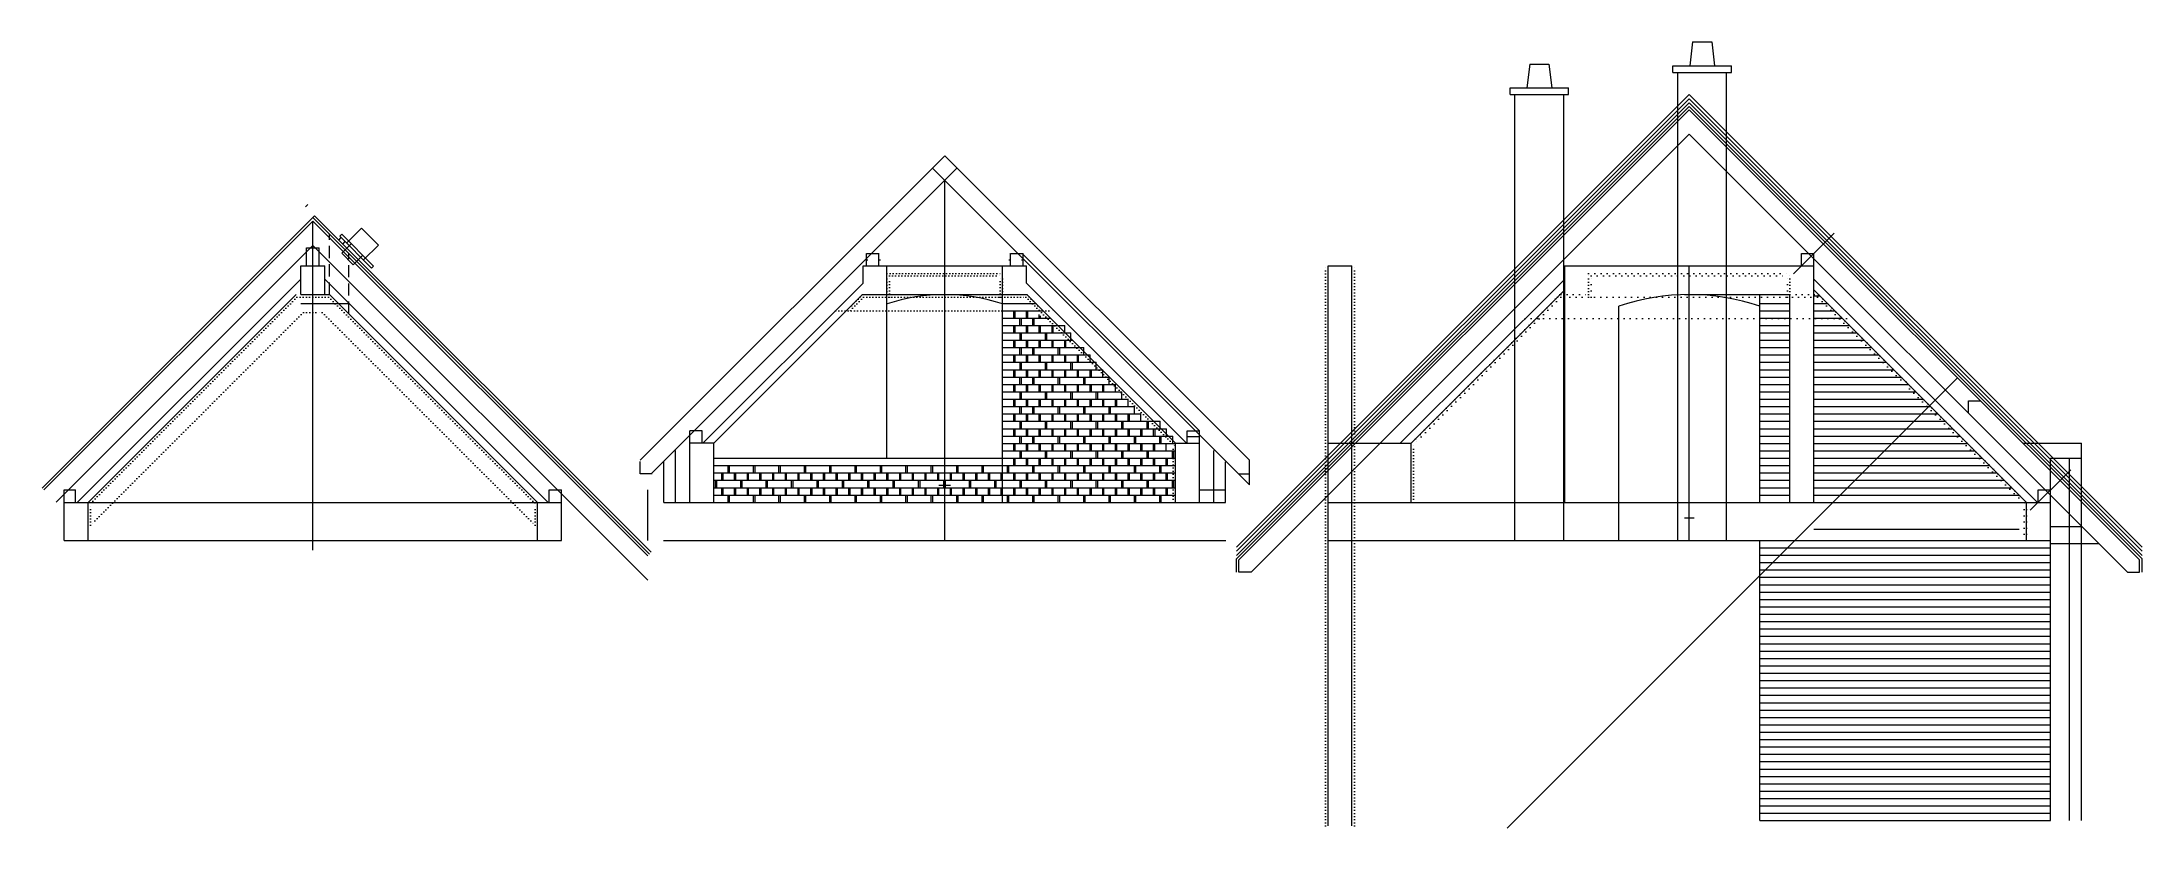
# Model space of a CAD drawing. Extents: x -1342 to 850, y 454 to 1275.
import ezdxf

# ---------------------------------------------------------------- set-up
doc = ezdxf.new("R2010")
doc.units = 0
for name, pattern in [('DASHED', [19.05, 12.7, -6.35]), ('DOT', [6.35, 0, -6.35]), ('DOT2', [3.175, 0, -3.175])]:
    doc.linetypes.add(name, pattern=pattern)
doc.layers.get('0').update_dxf_attribs({"linetype": 'CONTINUOUS', "lineweight": 0})
for name, color, linetype, lineweight in [('kominy', 1, 'CONTINUOUS', 13), ('osie', 3, 'CONTINUOUS', 0), ('poln-drew', 11, 'CONTINUOUS', 0), ('polnocny', 7, 'CONTINUOUS', 0), ('poludniowy', 7, 'CONTINUOUS', 0), ('szalunek', 2, 'DOT2', 0)]:
    doc.layers.add(name, color=color, linetype=linetype, lineweight=lineweight)

msp = doc.modelspace()

# ---------------------------------------------------------------- linework, layer by layer
for p, q in [((507, 794), (507, 1054)), ((-485.3, 1041), (-314.8, 1041)), ((0, 456.2), (0, 1041)), ((247, 1041), (507, 1041)), ((247, 794), (247, 1041)), ((247, 1027.3), (75.4, 855.8)), ((247, 1016), (86.7, 855.8)), ((372, 1011), (482, 1011)), ((450.5, 794), (450.5, 1011)), ((482, 794), (482, 1011)), ((507, 1027.3), (740.3, 794)), ((507, 1016), (729, 794)), ((507, 1009.6), (513.4, 1009.6)), ((303.5, 754), (303.5, 999.1)), ((450.5, 1001.9), (482, 1001.9)), ((450.5, 994.2), (482, 994.2)), ((450.5, 986.5), (482, 986.5)), ((507, 1001.9), (521.1, 1001.9)), ((507, 994.2), (528.8, 994.2)), ((507, 986.5), (536.5, 986.5)), ((450.5, 978.8), (482, 978.8)), ((450.5, 971.1), (482, 971.1)), ((507, 978.8), (544.2, 978.8)), ((507, 971.1), (551.9, 971.1)), ((450.5, 963.4), (482, 963.4)), ((450.5, 955.7), (482, 955.7)), ((507, 963.4), (559.6, 963.4)), ((507, 955.7), (567.3, 955.7)), ((450.5, 940.3), (482, 940.3)), ((450.5, 932.6), (482, 932.6)), ((450.5, 924.9), (482, 924.9)), ((507, 940.3), (582.7, 940.3)), ((507, 932.6), (590.4, 932.6)), ((507, 924.9), (598.1, 924.9)), ((450.5, 917.2), (482, 917.2)), ((450.5, 909.5), (482, 909.5)), ((450.5, 901.8), (482, 901.8)), ((507, 917.2), (605.8, 917.2)), ((507, 909.5), (613.5, 909.5)), ((507, 901.8), (621.2, 901.8)), ((450.5, 894.1), (482, 894.1)), ((450.5, 886.4), (482, 886.4)), ((450.5, 878.7), (482, 878.7)), ((507, 894.1), (628.9, 894.1)), ((507, 886.4), (636.6, 886.4)), ((507, 878.7), (644.3, 878.7)), ((450.5, 863.3), (482, 863.3)), ((450.5, 855.6), (482, 855.6)), ((507, 863.3), (659.7, 863.3)), ((507, 855.6), (667.4, 855.6)), ((450.5, 847.9), (482, 847.9)), ((450.5, 840.2), (482, 840.2)), ((507, 847.9), (675.1, 847.9)), ((507, 840.2), (682.8, 840.2)), ((754, 461.7), (754, 840.2)), ((450.5, 832.5), (482, 832.5)), ((450.5, 824.8), (482, 824.8)), ((450.5, 817.1), (482, 817.1)), ((507, 832.5), (690.5, 832.5)), ((507, 824.8), (698.2, 824.8)), ((507, 817.1), (705.9, 817.1)), ((0, 794), (754, 794)), ((450.5, 809.4), (482, 809.4)), ((450.5, 801.7), (482, 801.7)), ((507, 809.4), (713.6, 809.4)), ((507, 801.7), (721.3, 801.7)), ((729, 754.3), (729, 794)), ((372, 777.9), (382, 777.9)), ((-693.5, 754.3), (-106.5, 754.3)), ((0, 754.3), (754, 754.3)), ((450.5, 461.7), (450.5, 754)), ((450.5, 746.6), (754, 746.6)), ((507, 766.2), (721.3, 766.2)), ((450.5, 738.9), (754, 738.9)), ((450.5, 731.2), (754, 731.2)), ((450.5, 723.5), (754, 723.5)), ((450.5, 715.8), (754, 715.8)), ((450.5, 708.1), (754, 708.1)), ((450.5, 700.4), (754, 700.4)), ((450.5, 685), (754, 685)), ((450.5, 677.3), (754, 677.3)), ((450.5, 669.6), (754, 669.6)), ((450.5, 661.9), (754, 661.9)), ((450.5, 654.2), (754, 654.2)), ((450.5, 646.5), (754, 646.5)), ((450.5, 638.8), (754, 638.8)), ((450.5, 631.1), (754, 631.1)), ((450.5, 623.4), (754, 623.4)), ((450.5, 608), (754, 608)), ((450.5, 600.3), (754, 600.3)), ((450.5, 592.6), (754, 592.6)), ((450.5, 584.9), (754, 584.9)), ((450.5, 577.2), (754, 577.2)), ((450.5, 569.5), (754, 569.5)), ((450.5, 561.8), (754, 561.8)), ((450.5, 554.1), (754, 554.1)), ((450.5, 546.4), (754, 546.4)), ((450.5, 531), (754, 531)), ((450.5, 523.3), (754, 523.3)), ((450.5, 515.6), (754, 515.6)), ((450.5, 507.9), (754, 507.9)), ((450.5, 500.2), (754, 500.2)), ((450.5, 492.5), (754, 492.5)), ((450.5, 484.8), (754, 484.8)), ((450.5, 477.1), (754, 477.1)), ((450.5, 469.4), (754, 469.4))]:
    msp.add_line(p, q)
at = {"color": 4}
for p, q in [((450.5, 948), (482, 948)), ((507, 948), (575, 948)), ((450.5, 871), (482, 871)), ((507, 871), (652, 871)), ((450.5, 692.7), (754, 692.7)), ((450.5, 615.7), (754, 615.7)), ((450.5, 538.7), (754, 538.7)), ((450.5, 461.7), (754, 461.7))]:
    msp.add_line(p, q, dxfattribs=at)
msp.add_arc((377, 777.9), 233.1, 71.6227, 108.3773)
at = {"layer": 'kominy'}
for p, q in [((380.5, 1274.8), (377.5, 1249.8)), ((380.5, 1274.8), (400.5, 1274.8)), ((400.5, 1274.8), (403.5, 1249.8)), ((210.5, 1251.8), (207.5, 1226.8)), ((210.5, 1251.8), (230.5, 1251.8)), ((230.5, 1251.8), (233.5, 1226.8)), ((360, 1242.8), (360, 1249.8)), ((360, 1249.8), (421, 1249.8)), ((421, 1242.8), (421, 1249.8)), ((360, 1242.8), (421, 1242.8)), ((365, 754), (365, 1242.8)), ((416, 754), (416, 1242.8)), ((190, 1219.8), (190, 1226.8)), ((190, 1226.8), (251, 1226.8)), ((190, 1219.8), (251, 1219.8)), ((195, 754), (195, 1219.8)), ((246, 754), (246, 1219.8)), ((251, 1219.8), (251, 1226.8))]:
    msp.add_line(p, q, dxfattribs=at)
at = {"layer": 'osie'}
for p, q in [((-400, 754.3), (-400, 1130.5)), ((-1059.5, 744), (-1059.5, 1087.7)), ((485.8, 1032.8), (528.2, 1075.2)), ((-319.3, 1054), (-134, 868.8)), ((377, 754), (377, 1041)), ((732.8, 785.8), (775.2, 828.2)), ((-710, 754.3), (-710, 807)), ((-134, 807), (-107, 807))]:
    msp.add_line(p, q, dxfattribs=at)
at = {"layer": 'poln-drew'}
for p, q in [((-718, 824), (-718, 836.7)), ((-82, 812.5), (-82, 838)), ((-705.3, 824), (-718, 824)), ((-93.5, 824), (-82, 824))]:
    msp.add_line(p, q, dxfattribs=at)
at = {"layer": 'polnocny'}
for p, q in [((-1067.1, 1102.7), (-1064.6, 1105.1)), ((-1057.7, 1093.3), (-1342.1, 808.9)), ((-1059.5, 1087.7), (-1340.2, 807)), ((-1059.5, 1091.5), (-708.1, 740.1)), ((-1059.5, 1087.7), (-710, 738.2)), ((-1057.7, 1093.3), (-706.3, 741.9)), ((-1031.4, 1071.9), (-1029.3, 1074)), ((-1029.3, 1074), (-996, 1040.8)), ((-1024.3, 1064.8), (-1008.8, 1080.4)), ((-1008.8, 1080.4), (-991.1, 1062.7)), ((-1059.5, 1062.3), (-1327.5, 794.3)), ((-1066, 1060), (-1053, 1060)), ((-1066, 1041), (-1066, 1060)), ((-1059.5, 1062.3), (-710, 712.8)), ((-1053, 1041), (-1053, 1060)), ((-1032.5, 1068), (-1030, 1070.5)), ((-1031.4, 1071.9), (-998.2, 1038.7)), ((-1029.3, 1054.2), (-1019.4, 1064.1)), ((-1029.3, 1054.2), (-1017.3, 1042.2)), ((-1028.2, 1063.8), (-1025.7, 1066.3)), ((-1017.3, 1042.2), (-1007.4, 1052.1)), ((-1006.6, 1047.2), (-991.1, 1062.7)), ((-481.8, 1054), (-468.8, 1054)), ((-331.3, 1054), (-318.3, 1054)), ((494, 1054), (507, 1054)), ((494, 1041), (494, 1054)), ((-1072, 1041), (-1047, 1041)), ((-1072, 1011), (-1072, 1041)), ((-1047, 1011), (-1047, 1041)), ((-998.2, 1038.7), (-996, 1040.8)), ((-1072, 1027.3), (-1305.3, 794)), ((-1077, 1011), (-1294, 794)), ((-1072, 1011), (-1042, 1011)), ((-1047, 1027.3), (-813.7, 794)), ((-1042, 1011), (-825, 794)), ((668.3, 887.3), (668.3, 900)), ((668.3, 900), (681, 900)), ((-653, 868.8), (-666, 868.8)), ((-653, 855.8), (-653, 868.8)), ((-147, 855.8), (-147, 868.8)), ((-693, 794), (-693, 836.3)), ((-107, 794), (-107, 836.3)), ((-1319, 754.3), (-1319, 807)), ((-1319, 807), (-1307, 807)), ((-1319, 794), (-800, 794)), ((-1307, 794), (-1307, 807)), ((-1294, 754.3), (-1294, 794)), ((-825, 754.3), (-825, 794)), ((-813, 807), (-800, 807)), ((-813, 794), (-813, 807)), ((-800, 754.3), (-800, 807)), ((741, 807), (754, 807)), ((741, 794), (741, 807)), ((754, 769), (786.5, 769)), ((-1319, 754.3), (-800, 754.3)), ((754, 751), (804.5, 751)), ((-95.5, 721.3), (-95.5, 735)), ((-93, 721.3), (-93, 734)), ((847, 721.3), (847, 734)), ((849.5, 721.3), (849.5, 735)), ((-80.3, 721.3), (-93, 721.3)), ((834.3, 721.3), (847, 721.3))]:
    msp.add_line(p, q, dxfattribs=at)
at = {"layer": 'polnocny', "linetype": 'DASHED'}
for p, q in [((-1042, 1011), (-1042, 1074)), ((-1022, 991), (-1022, 1054))]:
    msp.add_line(p, q, dxfattribs=at)
at = {"layer": 'poludniowy'}
for p, q in [((377, 1219.8), (-95.5, 747.3)), ((377, 1215.6), (-95.5, 743.1)), ((377, 1211.1), (-95.5, 738.6)), ((377, 1207.5), (-95.5, 735)), ((377, 1219.8), (849.5, 747.3)), ((377, 1215.6), (849.5, 743.1)), ((377, 1211.1), (849.5, 738.6)), ((377, 1207.5), (849.5, 735)), ((377, 1204), (-93, 734)), ((377, 1204), (847, 734)), ((377, 1178.5), (-80.3, 721.3)), ((377, 1178.5), (834.3, 721.3)), ((-400, 1156), (-718, 838)), ((-387.3, 1143.2), (-706.5, 824)), ((-412.7, 1143.2), (-82, 812.5)), ((-400, 1156), (-82, 838)), ((-481.8, 1041), (-481.8, 1054)), ((-468.8, 1041), (-468.8, 1054)), ((-331.3, 1041), (-331.3, 1054)), ((-318.3, 1041), (-318.3, 1054)), ((-485.3, 1022.8), (-485.3, 1041)), ((-460.3, 840.2), (-460.3, 1041)), ((-339.8, 794), (-339.8, 1041)), ((-314.8, 1022.8), (-314.8, 1041)), ((0, 1041), (25, 1041)), ((25, 456.2), (25, 1041)), ((-485.3, 1022.8), (-652.3, 855.8)), ((-485.8, 1011), (-641, 855.8)), ((-485.8, 1011), (-314.3, 1011)), ((-314.8, 1022.8), (-147.7, 855.8)), ((-314.3, 1011), (-159, 855.8)), ((-1072, 1001.9), (-1021.6, 1001.9)), ((-339.8, 1001.9), (-305.2, 1001.9)), ((-339.8, 994.2), (-297.5, 994.2)), ((-339.8, 986.5), (-289.8, 986.5)), ((-327.8, 986.5), (-327.8, 994.2)), ((-326.5, 986.5), (-326.5, 994.2)), ((-321.5, 978.8), (-321.5, 986.5)), ((-320, 978.8), (-320, 986.5)), ((-314.5, 986.5), (-314.5, 994.2)), ((-313.3, 986.5), (-313.3, 994.2)), ((-308, 978.8), (-308, 986.5)), ((-306.5, 978.8), (-306.5, 986.5)), ((-301.3, 986.5), (-301.3, 990.3)), ((-300, 986.5), (-300, 989)), ((-339.8, 978.8), (-274.8, 978.8)), ((-339.8, 971.1), (-268.3, 971.1)), ((-327.8, 971.1), (-327.8, 978.8)), ((-326.5, 971.1), (-326.5, 978.8)), ((-321.3, 963.4), (-321.3, 971.1)), ((-319.8, 963.4), (-319.8, 971.1)), ((-314.5, 971.1), (-314.5, 978.8)), ((-313.3, 971.1), (-313.3, 978.8)), ((-301.3, 971.1), (-301.3, 978.8)), ((-300, 971.1), (-300, 978.8)), ((-294.8, 963.4), (-294.8, 971.1)), ((-293.3, 963.4), (-293.3, 971.1)), ((-288, 971.1), (-288, 978.8)), ((-286.8, 971.1), (-286.8, 978.8)), ((-274.8, 971.1), (-274.8, 978.8)), ((-268.3, 963.4), (-268.3, 971.1)), ((-339.8, 963.4), (-266.7, 963.4)), ((-339.8, 955.7), (-255, 955.7)), ((-339.8, 948), (-248.3, 948)), ((-327.8, 955.7), (-327.8, 963.4)), ((-327.8, 940.3), (-327.8, 948)), ((-326.5, 955.7), (-326.5, 963.4)), ((-326.5, 940.3), (-326.5, 948)), ((-321.5, 948), (-321.5, 955.7)), ((-320, 948), (-320, 955.7)), ((-314.5, 955.7), (-314.5, 963.4)), ((-314.5, 940.3), (-314.5, 948)), ((-313.3, 955.7), (-313.3, 963.4)), ((-313.3, 940.3), (-313.3, 948)), ((-308, 948), (-308, 955.7)), ((-306.5, 948), (-306.5, 955.7)), ((-301.3, 955.7), (-301.3, 963.4)), ((-301.3, 940.3), (-301.3, 948)), ((-300, 955.7), (-300, 963.4)), ((-300, 940.3), (-300, 948)), ((-288, 955.7), (-288, 963.4)), ((-288, 940.3), (-288, 948)), ((-286.8, 955.7), (-286.8, 963.4)), ((-286.8, 940.3), (-286.8, 948)), ((-281.5, 948), (-281.5, 955.7)), ((-280, 948), (-280, 955.7)), ((-274.8, 955.7), (-274.8, 963.4)), ((-274.8, 940.3), (-274.8, 948)), ((-273.5, 955.7), (-273.5, 962.5)), ((-273.5, 940.3), (-273.5, 948)), ((-261.5, 940.3), (-261.5, 948)), ((-260.3, 940.3), (-260.3, 948)), ((-255, 948), (-255, 955.7)), ((-248.3, 940.3), (-248.3, 948)), ((-339.8, 940.3), (-241.8, 940.3)), ((-339.8, 932.6), (-235, 932.6)), ((-339.8, 924.9), (-228.5, 924.9)), ((-327.8, 924.9), (-327.8, 932.6)), ((-326.5, 924.9), (-326.5, 932.6)), ((-321.5, 917.2), (-321.5, 924.9)), ((-321.3, 932.6), (-321.3, 940.3)), ((-320, 917.2), (-320, 924.9)), ((-319.8, 932.6), (-319.8, 940.3)), ((-314.5, 924.9), (-314.5, 932.6)), ((-313.3, 924.9), (-313.3, 932.6)), ((-308, 917.2), (-308, 924.9)), ((-306.5, 917.2), (-306.5, 924.9)), ((-301.3, 924.9), (-301.3, 932.6)), ((-300, 924.9), (-300, 932.6)), ((-294.8, 932.6), (-294.8, 940.3)), ((-293.3, 932.6), (-293.3, 940.3)), ((-288, 924.9), (-288, 932.6)), ((-286.8, 924.9), (-286.8, 932.6)), ((-281.5, 917.2), (-281.5, 924.9)), ((-280, 917.2), (-280, 924.9)), ((-274.8, 924.9), (-274.8, 932.6)), ((-273.5, 924.9), (-273.5, 932.6)), ((-268.3, 932.6), (-268.3, 940.3)), ((-266.8, 932.6), (-266.8, 940.3)), ((-261.5, 924.9), (-261.5, 932.6)), ((-260.3, 924.9), (-260.3, 932.6)), ((-255, 917.2), (-255, 924.9)), ((-253.5, 917.2), (-253.5, 924.9)), ((-248.3, 924.9), (-248.3, 932.6)), ((-247, 924.9), (-247, 932.6)), ((-241.8, 932.6), (-241.8, 940.3)), ((-235, 924.9), (-235, 932.6)), ((-228.5, 917.2), (-228.5, 924.9)), ((657, 924), (187, 454)), ((-339.8, 917.2), (-221.8, 917.2)), ((-339.8, 909.5), (-215.3, 909.5)), ((-339.8, 901.8), (-208.5, 901.8)), ((-327.8, 909.5), (-327.8, 917.2)), ((-327.8, 894.1), (-327.8, 901.8)), ((-326.5, 909.5), (-326.5, 917.2)), ((-326.5, 894.1), (-326.5, 901.8)), ((-321.3, 901.8), (-321.3, 909.5)), ((-319.8, 901.8), (-319.8, 909.5)), ((-314.5, 909.5), (-314.5, 917.2)), ((-314.5, 894.1), (-314.5, 901.8)), ((-313.3, 909.5), (-313.3, 917.2)), ((-313.3, 894.1), (-313.3, 901.8)), ((-301.3, 909.5), (-301.3, 917.2)), ((-301.3, 894.1), (-301.3, 901.8)), ((-300, 909.5), (-300, 917.2)), ((-300, 894.1), (-300, 901.8)), ((-294.8, 901.8), (-294.8, 909.5)), ((-293.3, 901.8), (-293.3, 909.5)), ((-288, 909.5), (-288, 917.2)), ((-288, 894.1), (-288, 901.8)), ((-286.8, 909.5), (-286.8, 917.2)), ((-286.8, 894.1), (-286.8, 901.8)), ((-274.8, 909.5), (-274.8, 917.2)), ((-274.8, 894.1), (-274.8, 901.8)), ((-273.5, 909.5), (-273.5, 917.2)), ((-273.5, 894.1), (-273.5, 901.8)), ((-268.3, 901.8), (-268.3, 909.5)), ((-266.8, 901.8), (-266.8, 909.5)), ((-261.5, 909.5), (-261.5, 917.2)), ((-261.5, 894.1), (-261.5, 901.8)), ((-260.3, 909.5), (-260.3, 917.2)), ((-260.3, 894.1), (-260.3, 901.8)), ((-248.3, 909.5), (-248.3, 917.2)), ((-248.3, 894.1), (-248.3, 901.8)), ((-247, 909.5), (-247, 917.2)), ((-247, 894.1), (-247, 901.8)), ((-241.8, 901.8), (-241.8, 909.5)), ((-240.3, 901.8), (-240.3, 909.5)), ((-235, 909.5), (-235, 917.2)), ((-235, 894.1), (-235, 901.8)), ((-233.8, 909.5), (-233.8, 917.2)), ((-233.8, 894.1), (-233.8, 901.8)), ((-221.8, 909.5), (-221.8, 917.2)), ((-221.8, 894.1), (-221.8, 901.8)), ((-220.5, 894.1), (-220.5, 901.8)), ((-215.3, 901.8), (-215.3, 909.5)), ((-208.5, 894.1), (-208.5, 901.8)), ((-339.8, 894.1), (-202, 894.1)), ((-339.8, 886.4), (-195.3, 886.4)), ((-339.8, 878.7), (-175.3, 878.7)), ((-327.8, 878.7), (-327.8, 886.4)), ((-326.5, 878.7), (-326.5, 886.4)), ((-321.5, 886.4), (-321.5, 894.1)), ((-321.3, 871), (-321.3, 878.7)), ((-320, 886.4), (-320, 894.1)), ((-319.8, 871), (-319.8, 878.7)), ((-314.5, 878.7), (-314.5, 886.4)), ((-313.3, 878.7), (-313.3, 886.4)), ((-308, 886.4), (-308, 894.1)), ((-306.5, 886.4), (-306.5, 894.1)), ((-301.3, 878.7), (-301.3, 886.4)), ((-300, 878.7), (-300, 886.4)), ((-294.8, 871), (-294.8, 878.7)), ((-293.3, 871), (-293.3, 878.7)), ((-288, 878.7), (-288, 886.4)), ((-286.8, 878.7), (-286.8, 886.4)), ((-281.5, 886.4), (-281.5, 894.1)), ((-280, 886.4), (-280, 894.1)), ((-274.8, 878.7), (-274.8, 886.4)), ((-273.5, 878.7), (-273.5, 886.4)), ((-268.3, 871), (-268.3, 878.7)), ((-266.8, 871), (-266.8, 878.7)), ((-261.5, 878.7), (-261.5, 886.4)), ((-260.3, 878.7), (-260.3, 886.4)), ((-255, 886.4), (-255, 894.1)), ((-253.5, 886.4), (-253.5, 894.1)), ((-248.3, 878.7), (-248.3, 886.4)), ((-247, 878.7), (-247, 886.4)), ((-241.8, 871), (-241.8, 878.7)), ((-240.3, 871), (-240.3, 878.7)), ((-235, 878.7), (-235, 886.4)), ((-233.8, 878.7), (-233.8, 886.4)), ((-228.5, 886.4), (-228.5, 894.1)), ((-227, 886.4), (-227, 894.1)), ((-221.8, 878.7), (-221.8, 886.4)), ((-220.5, 878.7), (-220.5, 886.4)), ((-215.3, 871), (-215.3, 878.7)), ((-213.8, 871), (-213.8, 878.7)), ((-208.5, 878.7), (-208.5, 886.4)), ((-207.3, 878.7), (-207.3, 886.4)), ((-202, 886.4), (-202, 894.1)), ((-195.3, 878.7), (-195.3, 886.4)), ((-188.8, 871), (-188.8, 878.7)), ((-187.3, 871), (-187.3, 878.7)), ((-175.3, 871), (-175.3, 878.7)), ((-666, 794), (-666, 868.8)), ((-641, 855.8), (-666, 855.8)), ((-641, 794), (-641, 855.6)), ((-339.8, 871), (-168.5, 871)), ((-339.8, 863.3), (-162, 863.3)), ((-339.8, 855.6), (-159, 855.6)), ((-327.8, 863.3), (-327.8, 871)), ((-327.8, 847.9), (-327.8, 855.6)), ((-326.5, 863.3), (-326.5, 871)), ((-326.5, 847.9), (-326.5, 855.6)), ((-321.5, 855.6), (-321.5, 863.3)), ((-320, 855.6), (-320, 863.3)), ((-314.5, 863.3), (-314.5, 871)), ((-314.5, 847.9), (-314.5, 855.6)), ((-313.3, 863.3), (-313.3, 871)), ((-313.3, 847.9), (-313.3, 855.6)), ((-308, 855.6), (-308, 863.3)), ((-306.5, 855.6), (-306.5, 863.3)), ((-301.3, 863.3), (-301.3, 871)), ((-301.3, 847.9), (-301.3, 855.6)), ((-300, 863.3), (-300, 871)), ((-300, 847.9), (-300, 855.6)), ((-288, 863.3), (-288, 871)), ((-288, 847.9), (-288, 855.6)), ((-286.8, 863.3), (-286.8, 871)), ((-286.8, 847.9), (-286.8, 855.6)), ((-281.5, 855.6), (-281.5, 863.3)), ((-280, 855.6), (-280, 863.3)), ((-274.8, 863.3), (-274.8, 871)), ((-274.8, 847.9), (-274.8, 855.6)), ((-273.5, 863.3), (-273.5, 871)), ((-273.5, 847.9), (-273.5, 855.6)), ((-261.5, 863.3), (-261.5, 871)), ((-261.5, 847.9), (-261.5, 855.6)), ((-260.3, 863.3), (-260.3, 871)), ((-260.3, 847.9), (-260.3, 855.6)), ((-255, 855.6), (-255, 863.3)), ((-253.5, 855.6), (-253.5, 863.3)), ((-248.3, 863.3), (-248.3, 871)), ((-248.3, 847.9), (-248.3, 855.6)), ((-247, 863.3), (-247, 871)), ((-247, 847.9), (-247, 855.6)), ((-235, 863.3), (-235, 871)), ((-235, 847.9), (-235, 855.6)), ((-233.8, 863.3), (-233.8, 871)), ((-233.8, 847.9), (-233.8, 855.6)), ((-228.5, 855.6), (-228.5, 863.3)), ((-227, 855.6), (-227, 863.3)), ((-221.8, 863.3), (-221.8, 871)), ((-221.8, 847.9), (-221.8, 855.6)), ((-220.5, 863.3), (-220.5, 871)), ((-220.5, 847.9), (-220.5, 855.6)), ((-208.5, 863.3), (-208.5, 871)), ((-208.5, 847.9), (-208.5, 855.6)), ((-207.3, 863.3), (-207.3, 871)), ((-207.3, 847.9), (-207.3, 855.6)), ((-202, 855.6), (-202, 863.3)), ((-200.5, 855.6), (-200.5, 863.3)), ((-195.3, 863.3), (-195.3, 871)), ((-195.3, 847.9), (-195.3, 855.6)), ((-194, 863.3), (-194, 871)), ((-194, 847.9), (-194, 855.6)), ((-182, 863.3), (-182, 871)), ((-182, 847.9), (-182, 855.6)), ((-180.8, 847.9), (-180.8, 855.6)), ((-180.5, 863.3), (-180.5, 871)), ((-175.5, 855.6), (-175.5, 863.3)), ((-174, 855.6), (-174, 863.3)), ((-168.8, 847.9), (-168.8, 855.6)), ((-168.5, 863.3), (-168.5, 871)), ((-162, 855.6), (-162, 863.3)), ((-159, 794), (-159, 855.8)), ((-159, 855.8), (-134, 855.8)), ((-147, 868.8), (-134, 868.8)), ((-147, 863), (-134, 863)), ((-134, 794), (-134, 868.8)), ((0, 855.8), (86.7, 855.8)), ((86.7, 794), (86.7, 855.8)), ((725.2, 855.8), (786.5, 855.8)), ((786.5, 461.7), (786.5, 855.8)), ((-681, 794), (-681, 848.3)), ((-666, 794), (-666, 844)), ((-641, 840.2), (-159, 840.2)), ((-339.8, 847.9), (-159, 847.9)), ((-327.8, 832.5), (-327.8, 840.2)), ((-326.5, 832.5), (-326.5, 840.2)), ((-321.3, 840.2), (-321.3, 847.9)), ((-319.8, 840.2), (-319.8, 847.9)), ((-314.5, 832.5), (-314.5, 840.2)), ((-313.3, 832.5), (-313.3, 840.2)), ((-301.3, 832.5), (-301.3, 840.2)), ((-300, 832.5), (-300, 840.2)), ((-294.8, 840.2), (-294.8, 847.9)), ((-293.3, 840.2), (-293.3, 847.9)), ((-288, 832.5), (-288, 840.2)), ((-286.8, 832.5), (-286.8, 840.2)), ((-274.8, 832.5), (-274.8, 840.2)), ((-273.5, 832.5), (-273.5, 840.2)), ((-268.3, 840.2), (-268.3, 847.9)), ((-266.8, 840.2), (-266.8, 847.9)), ((-261.5, 832.5), (-261.5, 840.2)), ((-260.3, 832.5), (-260.3, 840.2)), ((-248.3, 832.5), (-248.3, 840.2)), ((-247, 832.5), (-247, 840.2)), ((-241.8, 840.2), (-241.8, 847.9)), ((-240.3, 840.2), (-240.3, 847.9)), ((-235, 832.5), (-235, 840.2)), ((-233.8, 832.5), (-233.8, 840.2)), ((-221.8, 832.5), (-221.8, 840.2)), ((-220.5, 832.5), (-220.5, 840.2)), ((-215.3, 840.2), (-215.3, 847.9)), ((-213.8, 840.2), (-213.8, 847.9)), ((-208.5, 832.5), (-208.5, 840.2)), ((-207.3, 832.5), (-207.3, 840.2)), ((-195.3, 832.5), (-195.3, 840.2)), ((-194, 832.5), (-194, 840.2)), ((-188.8, 840.2), (-188.8, 847.9)), ((-187.3, 840.2), (-187.3, 847.9)), ((-182, 832.5), (-182, 840.2)), ((-180.8, 832.5), (-180.8, 840.2)), ((-168.8, 832.5), (-168.8, 840.2)), ((-167.5, 832.5), (-167.5, 840.2)), ((-162.3, 840.2), (-162.3, 847.9)), ((-160.8, 840.2), (-160.8, 847.9)), ((-119, 794), (-119, 848.3)), ((754, 840.2), (786.5, 840.2)), ((774, 461.7), (774, 840.2)), ((-641, 832.5), (-159, 832.5)), ((-641, 824.8), (-159, 824.8)), ((-641, 817.1), (-159, 817.1)), ((-639.3, 809.4), (-639.3, 817.1)), ((-637.8, 809.4), (-637.8, 817.1)), ((-632.5, 817.1), (-632.5, 824.8)), ((-631.3, 817.1), (-631.3, 824.8)), ((-626, 824.8), (-626, 832.5)), ((-624.5, 824.8), (-624.5, 832.5)), ((-619.3, 817.1), (-619.3, 824.8)), ((-618, 817.1), (-618, 824.8)), ((-612.8, 809.4), (-612.8, 817.1)), ((-611.3, 809.4), (-611.3, 817.1)), ((-606, 817.1), (-606, 824.8)), ((-604.8, 817.1), (-604.8, 824.8)), ((-599.5, 824.8), (-599.5, 832.5)), ((-598, 824.8), (-598, 832.5)), ((-592.8, 817.1), (-592.8, 824.8)), ((-591.5, 817.1), (-591.5, 824.8)), ((-586.3, 809.4), (-586.3, 817.1)), ((-584.8, 809.4), (-584.8, 817.1)), ((-579.5, 817.1), (-579.5, 824.8)), ((-578.3, 817.1), (-578.3, 824.8)), ((-573, 824.8), (-573, 832.5)), ((-571.5, 824.8), (-571.5, 832.5)), ((-566.3, 817.1), (-566.3, 824.8)), ((-565, 817.1), (-565, 824.8)), ((-559.8, 809.4), (-559.8, 817.1)), ((-558.3, 809.4), (-558.3, 817.1)), ((-553, 817.1), (-553, 824.8)), ((-551.8, 817.1), (-551.8, 824.8)), ((-546.5, 824.8), (-546.5, 832.5)), ((-545, 824.8), (-545, 832.5)), ((-539.8, 817.1), (-539.8, 824.8)), ((-538.5, 817.1), (-538.5, 824.8)), ((-533.3, 809.4), (-533.3, 817.1)), ((-531.8, 809.4), (-531.8, 817.1)), ((-526.5, 817.1), (-526.5, 824.8)), ((-525.3, 817.1), (-525.3, 824.8)), ((-520, 824.8), (-520, 832.5)), ((-518.5, 824.8), (-518.5, 832.5)), ((-513.3, 817.1), (-513.3, 824.8)), ((-512, 817.1), (-512, 824.8)), ((-506.8, 809.4), (-506.8, 817.1)), ((-505.3, 809.4), (-505.3, 817.1)), ((-500, 817.1), (-500, 824.8)), ((-498.8, 817.1), (-498.8, 824.8)), ((-493.5, 824.8), (-493.5, 832.5)), ((-492, 824.8), (-492, 832.5)), ((-486.8, 817.1), (-486.8, 824.8)), ((-485.5, 817.1), (-485.5, 824.8)), ((-480.3, 809.4), (-480.3, 817.1)), ((-478.8, 809.4), (-478.8, 817.1)), ((-473.5, 817.1), (-473.5, 824.8)), ((-472.3, 817.1), (-472.3, 824.8)), ((-467, 824.8), (-467, 832.5)), ((-465.5, 824.8), (-465.5, 832.5)), ((-460.3, 817.1), (-460.3, 824.8)), ((-459, 817.1), (-459, 824.8)), ((-453.8, 809.4), (-453.8, 817.1)), ((-452.3, 809.4), (-452.3, 817.1)), ((-447, 817.1), (-447, 824.8)), ((-445.8, 817.1), (-445.8, 824.8)), ((-440.5, 824.8), (-440.5, 832.5)), ((-439, 824.8), (-439, 832.5)), ((-433.8, 817.1), (-433.8, 824.8)), ((-432.5, 817.1), (-432.5, 824.8)), ((-427.3, 809.4), (-427.3, 817.1)), ((-425.8, 809.4), (-425.8, 817.1)), ((-420.5, 817.1), (-420.5, 824.8)), ((-419.3, 817.1), (-419.3, 824.8)), ((-414, 824.8), (-414, 832.5)), ((-412.5, 824.8), (-412.5, 832.5)), ((-407.3, 817.1), (-407.3, 824.8)), ((-406, 817.1), (-406, 824.8)), ((-406, 812.1), (-394, 812.1)), ((-400.8, 809.4), (-400.8, 817.1)), ((-399.3, 809.4), (-399.3, 817.1)), ((-394, 817.1), (-394, 824.8)), ((-392.8, 817.1), (-392.8, 824.8)), ((-387.5, 824.8), (-387.5, 832.5)), ((-386, 824.8), (-386, 832.5)), ((-380.8, 817.1), (-380.8, 824.8)), ((-379.5, 817.1), (-379.5, 824.8)), ((-374.3, 809.4), (-374.3, 817.1)), ((-372.8, 809.4), (-372.8, 817.1)), ((-367.5, 817.1), (-367.5, 824.8)), ((-366.3, 817.1), (-366.3, 824.8)), ((-361, 824.8), (-361, 832.5)), ((-359.5, 824.8), (-359.5, 832.5)), ((-354.3, 817.1), (-354.3, 824.8)), ((-353, 817.1), (-353, 824.8)), ((-347.8, 809.4), (-347.8, 817.1)), ((-346.3, 809.4), (-346.3, 817.1)), ((-341, 817.1), (-341, 824.8)), ((-339.8, 817.1), (-339.8, 824.8)), ((-334.5, 824.8), (-334.5, 832.5)), ((-333, 824.8), (-333, 832.5)), ((-327.8, 817.1), (-327.8, 824.8)), ((-326.5, 817.1), (-326.5, 824.8)), ((-321.3, 809.4), (-321.3, 817.1)), ((-319.8, 809.4), (-319.8, 817.1)), ((-314.5, 817.1), (-314.5, 824.8)), ((-313.3, 817.1), (-313.3, 824.8)), ((-308, 824.8), (-308, 832.5)), ((-306.5, 824.8), (-306.5, 832.5)), ((-301.3, 817.1), (-301.3, 824.8)), ((-300, 817.1), (-300, 824.8)), ((-294.8, 809.4), (-294.8, 817.1)), ((-293.3, 809.4), (-293.3, 817.1)), ((-288, 817.1), (-288, 824.8)), ((-286.8, 817.1), (-286.8, 824.8)), ((-281.5, 824.8), (-281.5, 832.5)), ((-280, 824.8), (-280, 832.5)), ((-274.8, 817.1), (-274.8, 824.8)), ((-273.5, 817.1), (-273.5, 824.8)), ((-268.3, 809.4), (-268.3, 817.1)), ((-266.8, 809.4), (-266.8, 817.1)), ((-261.5, 817.1), (-261.5, 824.8)), ((-260.3, 817.1), (-260.3, 824.8)), ((-255, 824.8), (-255, 832.5)), ((-253.5, 824.8), (-253.5, 832.5)), ((-248.3, 817.1), (-248.3, 824.8)), ((-247, 817.1), (-247, 824.8)), ((-241.8, 809.4), (-241.8, 817.1)), ((-240.3, 809.4), (-240.3, 817.1)), ((-235, 817.1), (-235, 824.8)), ((-233.8, 817.1), (-233.8, 824.8)), ((-228.5, 824.8), (-228.5, 832.5)), ((-227, 824.8), (-227, 832.5)), ((-221.8, 817.1), (-221.8, 824.8)), ((-220.5, 817.1), (-220.5, 824.8)), ((-215.3, 809.4), (-215.3, 817.1)), ((-213.8, 809.4), (-213.8, 817.1)), ((-208.5, 817.1), (-208.5, 824.8)), ((-207.3, 817.1), (-207.3, 824.8)), ((-202, 824.8), (-202, 832.5)), ((-200.5, 824.8), (-200.5, 832.5)), ((-195.3, 817.1), (-195.3, 824.8)), ((-194, 817.1), (-194, 824.8)), ((-188.8, 809.4), (-188.8, 817.1)), ((-187.3, 809.4), (-187.3, 817.1)), ((-182, 817.1), (-182, 824.8)), ((-180.8, 817.1), (-180.8, 824.8)), ((-175.5, 824.8), (-175.5, 832.5)), ((-174, 824.8), (-174, 832.5)), ((-168.8, 817.1), (-168.8, 824.8)), ((-167.5, 817.1), (-167.5, 824.8)), ((-162.3, 809.4), (-162.3, 817.1)), ((-160.8, 809.4), (-160.8, 817.1)), ((-693, 794), (-107, 794)), ((-641, 809.4), (-159, 809.4)), ((-641, 801.7), (-159, 801.7)), ((-632.5, 801.7), (-632.5, 809.4)), ((-631.3, 801.7), (-631.3, 809.4)), ((-626, 794), (-626, 801.7)), ((-624.5, 794), (-624.5, 801.7)), ((-619.3, 801.7), (-619.3, 809.4)), ((-618, 801.7), (-618, 809.4)), ((-606, 801.7), (-606, 809.4)), ((-604.8, 801.7), (-604.8, 809.4)), ((-599.5, 794), (-599.5, 801.7)), ((-598, 794), (-598, 801.7)), ((-592.8, 801.7), (-592.8, 809.4)), ((-591.5, 801.7), (-591.5, 809.4)), ((-579.5, 801.7), (-579.5, 809.4)), ((-578.3, 801.7), (-578.3, 809.4)), ((-573, 794), (-573, 801.7)), ((-571.5, 794), (-571.5, 801.7)), ((-566.3, 801.7), (-566.3, 809.4)), ((-565, 801.7), (-565, 809.4)), ((-553, 801.7), (-553, 809.4)), ((-551.8, 801.7), (-551.8, 809.4)), ((-546.5, 794), (-546.5, 801.7)), ((-545, 794), (-545, 801.7)), ((-539.8, 801.7), (-539.8, 809.4)), ((-538.5, 801.7), (-538.5, 809.4)), ((-526.5, 801.7), (-526.5, 809.4)), ((-525.3, 801.7), (-525.3, 809.4)), ((-520, 794), (-520, 801.7)), ((-518.5, 794), (-518.5, 801.7)), ((-513.3, 801.7), (-513.3, 809.4)), ((-512, 801.7), (-512, 809.4)), ((-500, 801.7), (-500, 809.4)), ((-498.8, 801.7), (-498.8, 809.4)), ((-493.5, 794), (-493.5, 801.7)), ((-492, 794), (-492, 801.7)), ((-486.8, 801.7), (-486.8, 809.4)), ((-485.5, 801.7), (-485.5, 809.4)), ((-473.5, 801.7), (-473.5, 809.4)), ((-472.3, 801.7), (-472.3, 809.4)), ((-467, 794), (-467, 801.7)), ((-465.5, 794), (-465.5, 801.7)), ((-460.3, 801.7), (-460.3, 809.4)), ((-459, 801.7), (-459, 809.4)), ((-447, 801.7), (-447, 809.4)), ((-445.8, 801.7), (-445.8, 809.4)), ((-440.5, 794), (-440.5, 801.7)), ((-439, 794), (-439, 801.7)), ((-433.8, 801.7), (-433.8, 809.4)), ((-432.5, 801.7), (-432.5, 809.4)), ((-420.5, 801.7), (-420.5, 809.4)), ((-419.3, 801.7), (-419.3, 809.4)), ((-414, 794), (-414, 801.7)), ((-412.5, 794), (-412.5, 801.7)), ((-407.3, 801.7), (-407.3, 809.4)), ((-406, 801.7), (-406, 809.4)), ((-394, 801.7), (-394, 809.4)), ((-392.8, 801.7), (-392.8, 809.4)), ((-387.5, 794), (-387.5, 801.7)), ((-386, 794), (-386, 801.7)), ((-380.8, 801.7), (-380.8, 809.4)), ((-379.5, 801.7), (-379.5, 809.4)), ((-367.5, 801.7), (-367.5, 809.4)), ((-366.3, 801.7), (-366.3, 809.4)), ((-361, 794), (-361, 801.7)), ((-359.5, 794), (-359.5, 801.7)), ((-354.3, 801.7), (-354.3, 809.4)), ((-353, 801.7), (-353, 809.4)), ((-341, 801.7), (-341, 809.4)), ((-339.8, 801.7), (-339.8, 809.4)), ((-334.5, 794), (-334.5, 801.7)), ((-333, 794), (-333, 801.7)), ((-327.8, 801.7), (-327.8, 809.4)), ((-326.5, 801.7), (-326.5, 809.4)), ((-314.5, 801.7), (-314.5, 809.4)), ((-313.3, 801.7), (-313.3, 809.4)), ((-308, 794), (-308, 801.7)), ((-306.5, 794), (-306.5, 801.7)), ((-301.3, 801.7), (-301.3, 809.4)), ((-300, 801.7), (-300, 809.4)), ((-288, 801.7), (-288, 809.4)), ((-286.8, 801.7), (-286.8, 809.4)), ((-281.5, 794), (-281.5, 801.7)), ((-280, 794), (-280, 801.7)), ((-274.8, 801.7), (-274.8, 809.4)), ((-273.5, 801.7), (-273.5, 809.4)), ((-261.5, 801.7), (-261.5, 809.4)), ((-260.3, 801.7), (-260.3, 809.4)), ((-255, 794), (-255, 801.7)), ((-253.5, 794), (-253.5, 801.7)), ((-248.3, 801.7), (-248.3, 809.4)), ((-247, 801.7), (-247, 809.4)), ((-235, 801.7), (-235, 809.4)), ((-233.8, 801.7), (-233.8, 809.4)), ((-228.5, 794), (-228.5, 801.7)), ((-227, 794), (-227, 801.7)), ((-221.8, 801.7), (-221.8, 809.4)), ((-220.5, 801.7), (-220.5, 809.4)), ((-208.5, 801.7), (-208.5, 809.4)), ((-207.3, 801.7), (-207.3, 809.4)), ((-202, 794), (-202, 801.7)), ((-200.5, 794), (-200.5, 801.7)), ((-195.3, 801.7), (-195.3, 809.4)), ((-194, 801.7), (-194, 809.4)), ((-182, 801.7), (-182, 809.4)), ((-180.8, 801.7), (-180.8, 809.4)), ((-175.5, 794), (-175.5, 801.7)), ((-174, 794), (-174, 801.7)), ((-168.8, 801.7), (-168.8, 809.4)), ((-167.5, 801.7), (-167.5, 809.4))]:
    msp.add_line(p, q, dxfattribs=at)
at = {"layer": 'poludniowy', "linetype": 'DOT'}
for p, q in [((-480.8, 1041), (-480.8, 1054)), ((-467.8, 1041), (-467.8, 1054)), ((-332.3, 1041), (-332.3, 1054)), ((-319.3, 1041), (-319.3, 1054))]:
    msp.add_line(p, q, dxfattribs=at)
at = {"layer": 'poludniowy'}
msp.add_arc((-400, 819.8), 191.2, 71.6354, 108.3646, dxfattribs=at)
at = {"layer": 'szalunek'}
for p, q in [((-460.3, 1033), (-339.8, 1033)), ((-460.3, 1011), (-460.3, 1033)), ((-457.8, 1030.5), (-342.3, 1030.5)), ((-457.8, 1008.5), (-457.8, 1030.5)), ((-342.3, 1008.5), (-342.3, 1030.5)), ((-339.8, 1011), (-339.8, 1033)), ((-2.5, 456.2), (-2.5, 1041)), ((27.5, 456.2), (27.5, 1041)), ((272, 1011), (272, 1033)), ((482, 1011), (482, 1033)), ((-1076, 1008.5), (-1291.5, 793)), ((-1076, 1008.5), (-1043, 1008.5)), ((-1043, 1008.5), (-827.5, 793)), ((-485.8, 1011), (-500.8, 996)), ((-484.7, 1008.5), (-499, 994.2)), ((-485.8, 1011), (-460.3, 1011)), ((-484.7, 1008.5), (-315.3, 1008.5)), ((-339.8, 1011), (-314.3, 1011)), ((-315.3, 1008.5), (-159, 852.2)), ((-314.3, 1011), (-299.2, 996)), ((-1069.3, 992.5), (-1291.5, 770.3)), ((-1069.3, 992.5), (-1049.7, 992.5)), ((-1049.7, 992.5), (-827.5, 770.3)), ((-513.9, 994.2), (-286.1, 994.2)), ((-161.5, 794), (-161.5, 854.7)), ((89.2, 794), (89.2, 854.7)), ((-1291.5, 770.3), (-1291.5, 793)), ((-827.5, 770.3), (-827.5, 793))]:
    msp.add_line(p, q, dxfattribs=at)
at = {"layer": 'szalunek', "linetype": 'DOT'}
for p, q in [((247, 1041), (482, 1041)), ((272, 1033), (482, 1033)), ((274.5, 1008.5), (274.5, 1030.5)), ((274.5, 1030.5), (479.5, 1030.5)), ((479.5, 1008.5), (479.5, 1030.5)), ((242, 1011), (86.7, 855.8)), ((243, 1008.5), (89.2, 854.7)), ((239.5, 1008.5), (511, 1008.5)), ((243, 1011), (272, 1011)), ((482, 1011), (512, 1011)), ((511, 1008.5), (726.5, 793)), ((512, 1011), (729, 794)), ((205.7, 986), (548.3, 986)), ((726.5, 754.3), (726.5, 793)), ((729, 754.3), (729, 793))]:
    msp.add_line(p, q, dxfattribs=at)

doc.saveas('drawing.dxf')
